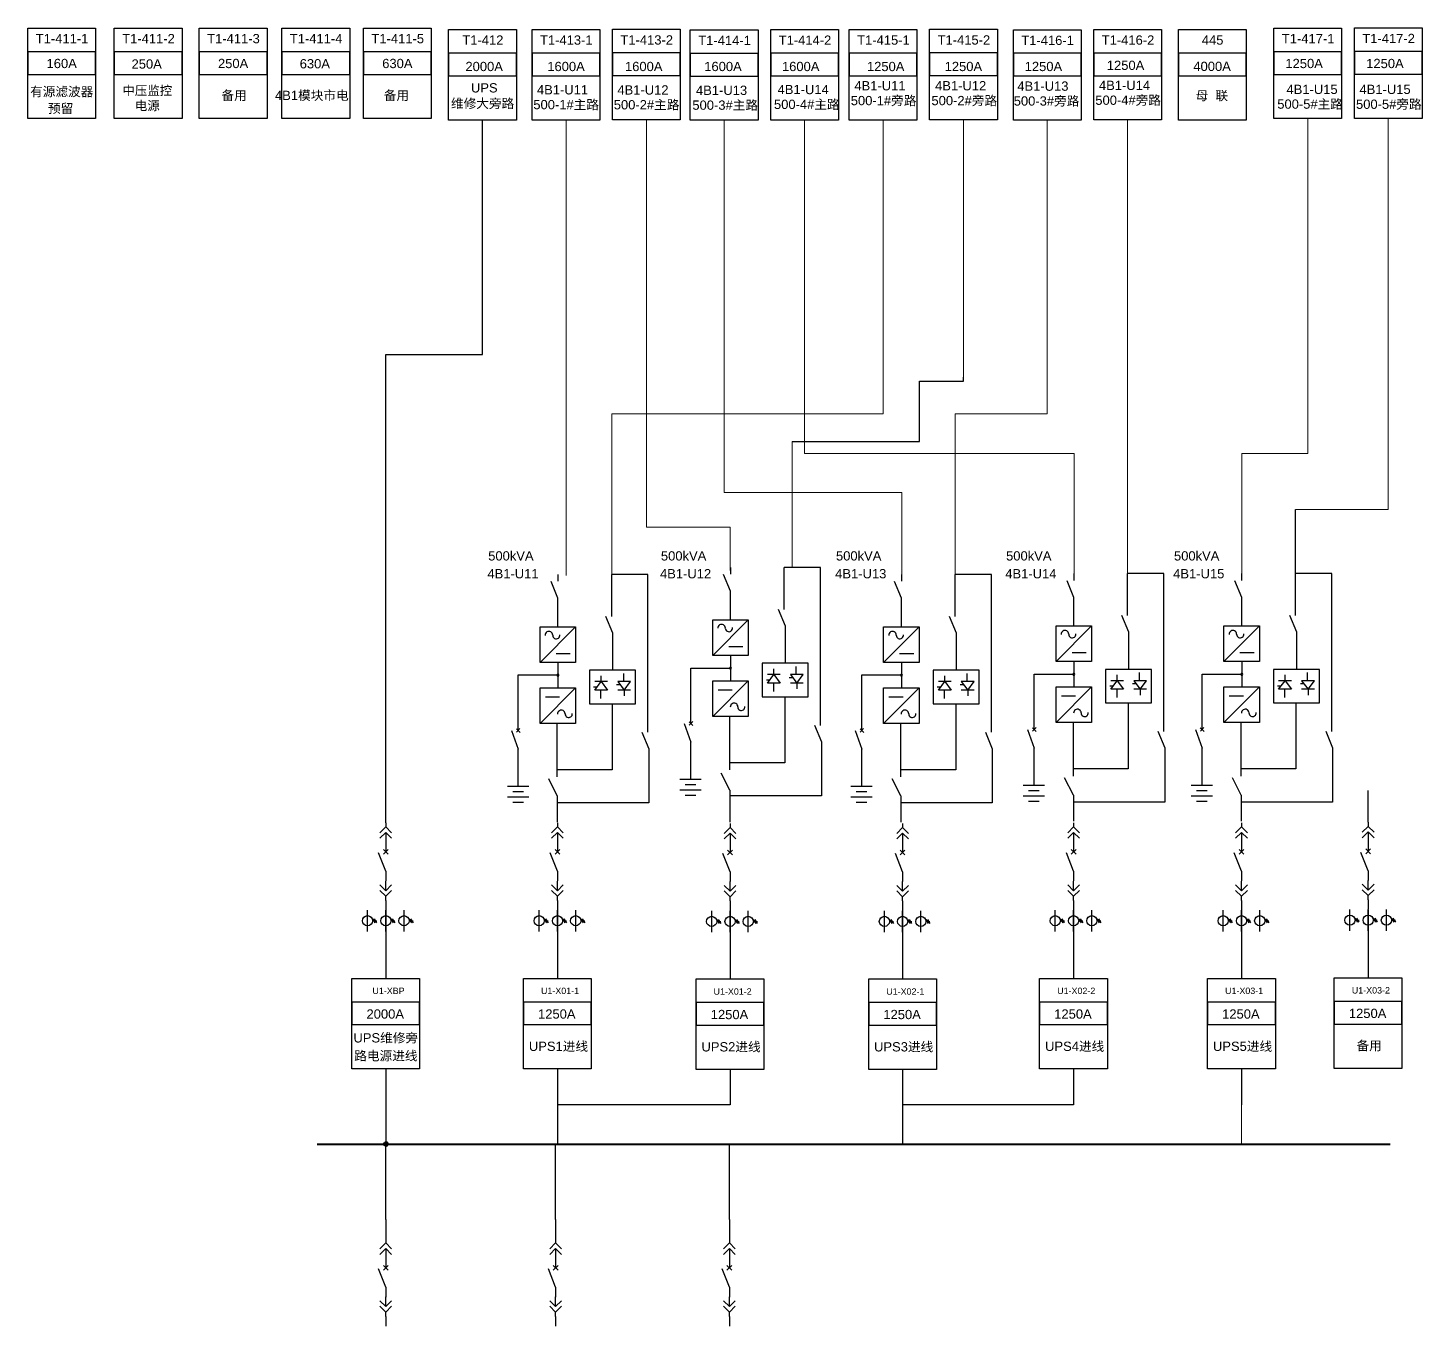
# Model space of a CAD drawing. Header units: millimetres. Extents: x -3460 to -460, y 6070 to 9130.
# Drawn here: x -1786.2 to -1679.1, y 6648.8 to 6748.6 of the extents above; entities that cross this region are included whole.
import ezdxf
from ezdxf.enums import TextEntityAlignment as Align

# ---------------------------------------------------------------- set-up
doc = ezdxf.new("R2010")
doc.units = ezdxf.units.MM
doc.header["$LTSCALE"] = 1000
doc.header["$MEASUREMENT"] = 0
doc.styles.get("Standard").update_dxf_attribs({"font": 'arial.ttf'})

# ---------------------------------------------------------------- blocks, each defined once
blk = doc.blocks.new('DYDQAA03')
at = {"color": 0}
for points in [[(0, 0), (0, -1.5)], [(-2.12, -3.62), (0, -1.5)], [(-2.12, -5.62), (0, -3.5)], [(2.12, -3.62), (0, -1.5)], [(2.12, -5.62), (0, -3.5)], [(0, -3.5), (0, -7)]]:
    blk.add_lwpolyline(points, dxfattribs=at)
blk = doc.blocks.new('DYDQAA09')
at = {"color": 0}
blk.add_lwpolyline([(0, 0), (0, -3.5)], dxfattribs=at)
blk.add_lwpolyline([(0, 0), (0, -3.5)], dxfattribs=at)
blk.add_lwpolyline([(0, 0), (0, -3.5)], dxfattribs=at)
blk.add_lwpolyline([(0, 0), (0, -3.5)], dxfattribs=at)
blk.add_lwpolyline([(0, 0), (0, -3.5)], dxfattribs=at)
blk.add_lwpolyline([(0, 0), (0, -3.5)], dxfattribs=at)
blk.add_lwpolyline([(0, 0), (0, -3.5)], dxfattribs=at)
blk.add_lwpolyline([(0, 0), (0, -3.5)], dxfattribs=at)
blk.add_lwpolyline([(0, 0), (0, -3.5)], dxfattribs=at)
blk = doc.blocks.new('DYDQ0201')
at = {"color": 0}
for points in [[(0.86, -0.86), (-0.86, 0.86)], [(-0.86, -0.86), (0.86, 0.86)], [(0, -7), (-2.61, -0.37)]]:
    blk.add_lwpolyline(points, dxfattribs=at)
blk = doc.blocks.new('DYDQAA04')
at = {"color": 0}
for points in [[(0, -3.5), (0, 0)], [(-2.12, -1.38), (0, -3.5)], [(-2.12, -3.38), (0, -5.5)], [(2.12, -1.38), (0, -3.5)], [(2.12, -3.38), (0, -5.5)], [(0, -7), (0, -5.5)]]:
    blk.add_lwpolyline(points, dxfattribs=at)
blk = doc.blocks.new('A$C03DD39B5')
for p, q in [((417, 475), (283, 392)), ((350, 333), (350, 467)), ((417, 422), (283, 339))]:
    blk.add_line(p, q)
blk.add_lwpolyline([(700, 167), (0, 167)])
blk.add_circle((350, 167), 167)
blk = doc.blocks.new('DYDQAA05')
at = {"color": 0}
blk.add_lwpolyline([(0, 0), (0, -7)], dxfattribs=at)

msp = doc.modelspace()

# ---------------------------------------------------------------- linework, layer by layer
at = {"color": 5, "lineweight": 30}
for p, q in [((-1751.25, 6723.47, -27087.1), (-1751.25, 6741.49, -25451.28)), ((-1758.69, 6687.51, -27087.1), (-1758.69, 6723.47, -27087.1)), ((-1758.69, 6723.47, -27087.1), (-1751.25, 6723.47, -27087.1))]:
    msp.add_line(p, q, dxfattribs=at)
at = {"color": 6, "lineweight": 20}
for p, q in [((-1744.84, 6741.49, -26142.91), (-1744.84, 6706.51, -26142.91)), ((-1738.66, 6741.51, -25451.28), (-1738.66, 6710.22, -25451.28)), ((-1732.69, 6741.47, -25451.28), (-1732.69, 6712.88, -25451.28)), ((-1726.51, 6741.48, -24759.64), (-1726.51, 6715.88, -24759.64)), ((-1687.85, 6741.6, -44804.51), (-1687.85, 6715.88, -44804.51)), ((-1726.51, 6715.88, -50210.91), (-1705.81, 6715.88, -50210.91)), ((-1705.81, 6715.88, -50210.91), (-1705.81, 6706.65, -25451.28)), ((-1687.85, 6715.88, -70255.79), (-1692.91, 6715.88, -70255.79)), ((-1692.91, 6715.88, -70255.79), (-1692.91, 6706.65, -25451.28)), ((-1732.69, 6712.88, -50902.55), (-1719.05, 6712.88, -50902.55)), ((-1719.05, 6712.88, -50902.55), (-1719.05, 6706.58, -25451.28)), ((-1738.66, 6710.22, -50902.55), (-1732.22, 6710.22, -25451.28)), ((-1732.22, 6710.22, -25451.28), (-1732.22, 6706.88, -25451.28))]:
    msp.add_line(p, q, dxfattribs=at)
at = {"color": 4, "lineweight": 20}
for p, q in [((-1720.48, 6718.92), (-1720.48, 6741.49, -24756.91)), ((-1714.3, 6721.74), (-1714.3, 6741.51, -24065.27)), ((-1707.87, 6718.92), (-1707.87, 6741.48, -26142.91)), ((-1701.69, 6741.5, -25451.28), (-1701.69, 6718.92, -25451.28)), ((-1681.67, 6741.62, -44112.87), (-1681.67, 6711.57, -44112.87)), ((-1741.32, 6707.9, -25451.28), (-1741.32, 6718.92, -25451.28)), ((-1741.32, 6718.92, -25451.28), (-1720.48, 6718.92, -25451.28)), ((-1714.93, 6706.58, -25451.28), (-1714.93, 6718.92, -25451.28)), ((-1714.93, 6718.92, -25451.28), (-1707.87, 6718.92, -25451.28)), ((-1701.69, 6706.65, -25451.28), (-1701.69, 6718.92, -25451.28)), ((-1727.46, 6707.12), (-1727.46, 6716.79)), ((-1681.67, 6711.57, -69564.15), (-1688.79, 6711.57, -69564.15)), ((-1741.32, 6707.9, -25451.28), (-1741.32, 6706.45, -25451.28))]:
    msp.add_line(p, q, dxfattribs=at)
at = {"color": 4}
for p, q in [((-1717.68, 6716.79), (-1717.68, 6721.44)), ((-1717.68, 6721.44), (-1714.3, 6721.44)), ((-1727.46, 6716.79), (-1717.68, 6716.79)), ((-1688.79, 6706.65, -25451.28), (-1688.79, 6711.57, -69564.15))]:
    msp.add_line(p, q, dxfattribs=at)
at = {"color": 6}
msp.add_line((-1714.3, 6721.44), (-1714.3, 6721.74), dxfattribs=at)
at = {"color": 3, "lineweight": -2}
for p, q in [((-1732.19, 6706.6, -25451.28), (-1732.19, 6707.12, -25451.28)), ((-1725.28, 6707.12, -25451.28), (-1728.07, 6707.12, -25451.28)), ((-1728.07, 6703.9, -25451.28), (-1728.07, 6707.12, -25451.28)), ((-1725.28, 6707.12, -25451.28), (-1728.07, 6707.12, -25451.28)), ((-1746.02, 6706.06, -25451.28), (-1745.49, 6704.78, -25451.28)), ((-1745.45, 6706.06, -25451.28), (-1745.45, 6706.58, -25451.28)), ((-1738.55, 6706.58, -25451.28), (-1741.33, 6706.58, -25451.28)), ((-1741.33, 6703.36, -25451.28), (-1741.33, 6706.58, -25451.28)), ((-1738.55, 6706.58, -25451.28), (-1741.33, 6706.58, -25451.28)), ((-1732.76, 6706.6, -25451.28), (-1732.22, 6705.32, -25451.28)), ((-1719.62, 6706.06, -25451.28), (-1719.09, 6704.78, -25451.28)), ((-1719.05, 6706.06, -25451.28), (-1719.05, 6706.58, -25451.28)), ((-1712.15, 6706.58, -25451.28), (-1714.93, 6706.58, -25451.28)), ((-1714.93, 6703.36, -25451.28), (-1714.93, 6706.58, -25451.28)), ((-1712.15, 6706.58, -25451.28), (-1714.93, 6706.58, -25451.28)), ((-1706.37, 6706.13, -25451.28), (-1705.84, 6704.85, -25451.28)), ((-1705.81, 6706.13, -25451.28), (-1705.81, 6706.65, -25451.28)), ((-1698.9, 6706.65, -25451.28), (-1701.69, 6706.65, -25451.28)), ((-1701.69, 6703.43, -25451.28), (-1701.69, 6706.65, -25451.28)), ((-1698.9, 6706.65, -25451.28), (-1701.69, 6706.65, -25451.28)), ((-1693.48, 6706.13, -25451.28), (-1692.94, 6704.85, -25451.28)), ((-1692.91, 6706.13, -25451.28), (-1692.91, 6706.65, -25451.28)), ((-1686, 6706.65, -25451.28), (-1688.79, 6706.65, -25451.28)), ((-1688.79, 6703.43, -25451.28), (-1688.79, 6706.65, -25451.28)), ((-1686, 6706.65, -25451.28), (-1688.79, 6706.65, -25451.28)), ((-1732.22, 6705.32, -25451.28), (-1732.22, 6703.14, -25451.28)), ((-1745.49, 6704.78, -25451.28), (-1745.49, 6702.6, -25451.28)), ((-1728.54, 6703.92, -25451.28), (-1728, 6702.64, -25451.28)), ((-1719.09, 6704.78, -25451.28), (-1719.09, 6702.6, -25451.28)), ((-1705.84, 6704.85, -25451.28), (-1705.84, 6702.67, -25451.28)), ((-1692.94, 6704.85, -25451.28), (-1692.94, 6702.67, -25451.28)), ((-1741.8, 6703.38, -25451.28), (-1741.27, 6702.1, -25451.28)), ((-1730.84, 6703.1, -25451.28), (-1733.57, 6700.36, -25451.28)), ((-1733.57, 6703.1, -25451.28), (-1730.84, 6703.1, -25451.28)), ((-1733.57, 6700.36, -25451.28), (-1733.57, 6703.1, -25451.28)), ((-1730.84, 6703.1, -25451.28), (-1730.84, 6700.36, -25451.28)), ((-1715.4, 6703.38, -25451.28), (-1714.87, 6702.1, -25451.28)), ((-1702.16, 6703.45, -25451.28), (-1701.62, 6702.17, -25451.28)), ((-1689.26, 6703.45, -25451.28), (-1688.72, 6702.17, -25451.28)), ((-1744.1, 6702.56, -25451.28), (-1746.84, 6699.83, -25451.28)), ((-1746.84, 6702.56, -25451.28), (-1744.1, 6702.56, -25451.28)), ((-1746.84, 6699.83, -25451.28), (-1746.84, 6702.56, -25451.28)), ((-1744.1, 6702.56, -25451.28), (-1744.1, 6699.83, -25451.28)), ((-1741.27, 6702.1, -25451.28), (-1741.27, 6699.22, -25451.28)), ((-1728, 6702.64, -25451.28), (-1728, 6699.76, -25451.28)), ((-1717.7, 6702.56, -25451.28), (-1720.44, 6699.83, -25451.28)), ((-1720.44, 6702.56, -25451.28), (-1717.7, 6702.56, -25451.28)), ((-1720.44, 6699.83, -25451.28), (-1720.44, 6702.56, -25451.28)), ((-1717.7, 6702.56, -25451.28), (-1717.7, 6699.83, -25451.28)), ((-1714.87, 6702.1, -25451.28), (-1714.87, 6699.22, -25451.28)), ((-1704.46, 6702.63, -25451.28), (-1707.19, 6699.89, -25451.28)), ((-1707.19, 6702.63, -25451.28), (-1704.46, 6702.63, -25451.28)), ((-1707.19, 6699.89, -25451.28), (-1707.19, 6702.63, -25451.28)), ((-1704.46, 6702.63, -25451.28), (-1704.46, 6699.89, -25451.28)), ((-1701.62, 6702.17, -25451.28), (-1701.62, 6699.29, -25451.28)), ((-1691.56, 6702.63, -25451.28), (-1694.29, 6699.89, -25451.28)), ((-1694.29, 6702.63, -25451.28), (-1691.56, 6702.63, -25451.28)), ((-1694.29, 6699.89, -25451.28), (-1694.29, 6702.63, -25451.28)), ((-1691.56, 6702.63, -25451.28), (-1691.56, 6699.89, -25451.28)), ((-1688.72, 6702.17, -25451.28), (-1688.72, 6699.29, -25451.28)), ((-1732.34, 6701.05, -25451.28), (-1731.25, 6701.05, -25451.28)), ((-1744.1, 6699.83, -25451.28), (-1746.84, 6699.83, -25451.28)), ((-1745.61, 6700.51, -25451.28), (-1744.51, 6700.51, -25451.28)), ((-1745.46, 6699.84, -25451.28), (-1745.46, 6697.92, -25451.28)), ((-1730.84, 6700.36, -25451.28), (-1733.57, 6700.36, -25451.28)), ((-1732.2, 6700.38, -25451.28), (-1732.2, 6698.45, -25451.28)), ((-1728, 6699.76, -25451.28), (-1729.77, 6699.76, -25451.28)), ((-1729.77, 6699.76, -25451.28), (-1729.77, 6697.19, -25451.28)), ((-1726.24, 6699.76, -25451.28), (-1728, 6699.76, -25451.28)), ((-1726.24, 6697.19, -25451.28), (-1726.24, 6699.76, -25451.28)), ((-1717.7, 6699.83, -25451.28), (-1720.44, 6699.83, -25451.28)), ((-1719.21, 6700.51, -25451.28), (-1718.11, 6700.51, -25451.28)), ((-1719.06, 6699.84, -25451.28), (-1719.06, 6697.92, -25451.28)), ((-1704.46, 6699.89, -25451.28), (-1707.19, 6699.89, -25451.28)), ((-1705.96, 6700.58, -25451.28), (-1704.87, 6700.58, -25451.28)), ((-1705.82, 6699.91, -25451.28), (-1705.82, 6697.98, -25451.28)), ((-1691.56, 6699.89, -25451.28), (-1694.29, 6699.89, -25451.28)), ((-1693.06, 6700.58, -25451.28), (-1691.97, 6700.58, -25451.28)), ((-1692.92, 6699.91, -25451.28), (-1692.92, 6697.98, -25451.28)), ((-1748.52, 6698.86, -25451.28), (-1745.46, 6698.86, -25451.28)), ((-1748.52, 6696.06, -25451.28), (-1748.52, 6698.86, -25451.28)), ((-1748.52, 6696.06, -25451.28), (-1748.52, 6698.83, -25451.28)), ((-1741.27, 6699.22, -25451.28), (-1743.03, 6699.22, -25451.28)), ((-1743.03, 6699.22, -25451.28), (-1743.03, 6696.65, -25451.28)), ((-1742.14, 6698.35, -25451.28), (-1742.14, 6698.79, -25451.28)), ((-1739.5, 6699.22, -25451.28), (-1741.27, 6699.22, -25451.28)), ((-1740.41, 6698.36, -25451.28), (-1740.41, 6698.98, -25451.28)), ((-1739.5, 6696.65, -25451.28), (-1739.5, 6699.22, -25451.28)), ((-1735.26, 6699.39, -25451.28), (-1732.2, 6699.39, -25451.28)), ((-1735.26, 6696.6, -25451.28), (-1735.26, 6699.39, -25451.28)), ((-1735.26, 6696.6, -25451.28), (-1735.26, 6699.36, -25451.28)), ((-1729.19, 6698.47, -25451.28), (-1729.45, 6698.47, -25451.28)), ((-1728.38, 6698.89, -25451.28), (-1729.37, 6698.89, -25451.28)), ((-1729.37, 6698.23, -25451.28), (-1728.88, 6698.89, -25451.28)), ((-1728.88, 6698.89, -25451.28), (-1728.88, 6699.33, -25451.28)), ((-1728.88, 6698.89, -25451.28), (-1728.38, 6698.23, -25451.28)), ((-1727.43, 6698.64, -25451.28), (-1727.69, 6698.64, -25451.28)), ((-1726.62, 6698.89, -25451.28), (-1727.6, 6698.89, -25451.28)), ((-1727.6, 6698.89, -25451.28), (-1727.11, 6698.23, -25451.28)), ((-1727.15, 6698.9, -25451.28), (-1727.15, 6699.52, -25451.28)), ((-1727.11, 6698.23, -25451.28), (-1726.62, 6698.89, -25451.28)), ((-1722.12, 6698.86, -25451.28), (-1719.06, 6698.86, -25451.28)), ((-1722.12, 6696.06, -25451.28), (-1722.12, 6698.86, -25451.28)), ((-1722.12, 6696.06, -25451.28), (-1722.12, 6698.83, -25451.28)), ((-1714.87, 6699.22, -25451.28), (-1716.64, 6699.22, -25451.28)), ((-1716.64, 6699.22, -25451.28), (-1716.64, 6696.65, -25451.28)), ((-1715.74, 6698.35, -25451.28), (-1715.74, 6698.79, -25451.28)), ((-1713.1, 6699.22, -25451.28), (-1714.87, 6699.22, -25451.28)), ((-1714.01, 6698.36, -25451.28), (-1714.01, 6698.98, -25451.28)), ((-1713.1, 6696.65, -25451.28), (-1713.1, 6699.22, -25451.28)), ((-1708.87, 6698.92, -25451.28), (-1705.82, 6698.92, -25451.28)), ((-1708.87, 6696.13, -25451.28), (-1708.87, 6698.92, -25451.28)), ((-1708.87, 6696.13, -25451.28), (-1708.87, 6698.9, -25451.28)), ((-1701.62, 6699.29, -25451.28), (-1703.39, 6699.29, -25451.28)), ((-1703.39, 6699.29, -25451.28), (-1703.39, 6696.72, -25451.28)), ((-1702.49, 6698.42, -25451.28), (-1702.49, 6698.86, -25451.28)), ((-1699.86, 6699.29, -25451.28), (-1701.62, 6699.29, -25451.28)), ((-1700.77, 6698.43, -25451.28), (-1700.77, 6699.05, -25451.28)), ((-1699.86, 6696.72, -25451.28), (-1699.86, 6699.29, -25451.28)), ((-1695.97, 6698.92, -25451.28), (-1692.92, 6698.92, -25451.28)), ((-1695.97, 6696.13, -25451.28), (-1695.97, 6698.92, -25451.28)), ((-1695.97, 6696.13, -25451.28), (-1695.97, 6698.9, -25451.28)), ((-1688.72, 6699.29, -25451.28), (-1690.49, 6699.29, -25451.28)), ((-1690.49, 6699.29, -25451.28), (-1690.49, 6696.72, -25451.28)), ((-1689.59, 6698.42, -25451.28), (-1689.59, 6698.86, -25451.28)), ((-1686.96, 6699.29, -25451.28), (-1688.72, 6699.29, -25451.28)), ((-1687.87, 6698.43, -25451.28), (-1687.87, 6699.05, -25451.28)), ((-1686.96, 6696.72, -25451.28), (-1686.96, 6699.29, -25451.28)), ((-1746.84, 6697.88, -25451.28), (-1744.1, 6697.88, -25451.28)), ((-1744.1, 6697.88, -25451.28), (-1746.84, 6695.14, -25451.28)), ((-1746.84, 6695.14, -25451.28), (-1746.84, 6697.88, -25451.28)), ((-1744.1, 6697.88, -25451.28), (-1744.1, 6695.14, -25451.28)), ((-1742.46, 6697.93, -25451.28), (-1742.72, 6697.93, -25451.28)), ((-1741.65, 6698.35, -25451.28), (-1742.63, 6698.35, -25451.28)), ((-1742.63, 6697.69, -25451.28), (-1742.14, 6698.35, -25451.28)), ((-1741.65, 6697.69, -25451.28), (-1742.63, 6697.69, -25451.28)), ((-1742.18, 6697.68, -25451.28), (-1742.18, 6697.06, -25451.28)), ((-1742.14, 6698.35, -25451.28), (-1741.65, 6697.69, -25451.28)), ((-1740.69, 6698.11, -25451.28), (-1740.95, 6698.11, -25451.28)), ((-1739.88, 6698.35, -25451.28), (-1740.86, 6698.35, -25451.28)), ((-1740.86, 6698.35, -25451.28), (-1740.37, 6697.69, -25451.28)), ((-1739.88, 6697.69, -25451.28), (-1740.86, 6697.69, -25451.28)), ((-1740.37, 6697.69, -25451.28), (-1739.88, 6698.35, -25451.28)), ((-1740.37, 6697.69, -25451.28), (-1740.37, 6697.25, -25451.28)), ((-1733.57, 6698.42, -25451.28), (-1730.84, 6698.42, -25451.28)), ((-1730.84, 6698.42, -25451.28), (-1733.57, 6695.68, -25451.28)), ((-1733.57, 6695.68, -25451.28), (-1733.57, 6698.42, -25451.28)), ((-1733.16, 6697.73, -25451.28), (-1732.07, 6697.73, -25451.28)), ((-1730.84, 6698.42, -25451.28), (-1730.84, 6695.68, -25451.28)), ((-1728.38, 6698.23, -25451.28), (-1729.37, 6698.23, -25451.28)), ((-1728.91, 6698.21, -25451.28), (-1728.91, 6697.6, -25451.28)), ((-1726.62, 6698.23, -25451.28), (-1727.6, 6698.23, -25451.28)), ((-1727.11, 6698.23, -25451.28), (-1727.11, 6697.79, -25451.28)), ((-1720.44, 6697.88, -25451.28), (-1717.7, 6697.88, -25451.28)), ((-1717.7, 6697.88, -25451.28), (-1720.44, 6695.14, -25451.28)), ((-1720.44, 6695.14, -25451.28), (-1720.44, 6697.88, -25451.28)), ((-1717.7, 6697.88, -25451.28), (-1717.7, 6695.14, -25451.28)), ((-1716.06, 6697.93, -25451.28), (-1716.32, 6697.93, -25451.28)), ((-1715.25, 6698.35, -25451.28), (-1716.23, 6698.35, -25451.28)), ((-1716.23, 6697.69, -25451.28), (-1715.74, 6698.35, -25451.28)), ((-1715.25, 6697.69, -25451.28), (-1716.23, 6697.69, -25451.28)), ((-1715.78, 6697.68, -25451.28), (-1715.78, 6697.06, -25451.28)), ((-1715.74, 6698.35, -25451.28), (-1715.25, 6697.69, -25451.28)), ((-1714.29, 6698.11, -25451.28), (-1714.55, 6698.11, -25451.28)), ((-1713.48, 6698.35, -25451.28), (-1714.47, 6698.35, -25451.28)), ((-1714.47, 6698.35, -25451.28), (-1713.97, 6697.69, -25451.28)), ((-1713.48, 6697.69, -25451.28), (-1714.47, 6697.69, -25451.28)), ((-1713.97, 6697.69, -25451.28), (-1713.48, 6698.35, -25451.28)), ((-1713.97, 6697.69, -25451.28), (-1713.97, 6697.25, -25451.28)), ((-1707.19, 6697.95, -25451.28), (-1704.46, 6697.95, -25451.28)), ((-1704.46, 6697.95, -25451.28), (-1707.19, 6695.21, -25451.28)), ((-1707.19, 6695.21, -25451.28), (-1707.19, 6697.95, -25451.28)), ((-1704.46, 6697.95, -25451.28), (-1704.46, 6695.21, -25451.28)), ((-1702.81, 6698, -25451.28), (-1703.07, 6698, -25451.28)), ((-1702, 6698.42, -25451.28), (-1702.99, 6698.42, -25451.28)), ((-1702.99, 6697.76, -25451.28), (-1702.49, 6698.42, -25451.28)), ((-1702, 6697.76, -25451.28), (-1702.99, 6697.76, -25451.28)), ((-1702.53, 6697.74, -25451.28), (-1702.53, 6697.13, -25451.28)), ((-1702.49, 6698.42, -25451.28), (-1702, 6697.76, -25451.28)), ((-1701.05, 6698.17, -25451.28), (-1701.31, 6698.17, -25451.28)), ((-1700.24, 6698.42, -25451.28), (-1701.22, 6698.42, -25451.28)), ((-1701.22, 6698.42, -25451.28), (-1700.73, 6697.76, -25451.28)), ((-1700.24, 6697.76, -25451.28), (-1701.22, 6697.76, -25451.28)), ((-1700.73, 6697.76, -25451.28), (-1700.24, 6698.42, -25451.28)), ((-1700.73, 6697.76, -25451.28), (-1700.73, 6697.32, -25451.28)), ((-1694.29, 6697.95, -25451.28), (-1691.56, 6697.95, -25451.28)), ((-1691.56, 6697.95, -25451.28), (-1694.29, 6695.21, -25451.28)), ((-1694.29, 6695.21, -25451.28), (-1694.29, 6697.95, -25451.28)), ((-1691.56, 6697.95, -25451.28), (-1691.56, 6695.21, -25451.28)), ((-1689.91, 6698, -25451.28), (-1690.17, 6698, -25451.28)), ((-1689.1, 6698.42, -25451.28), (-1690.09, 6698.42, -25451.28)), ((-1690.09, 6697.76, -25451.28), (-1689.59, 6698.42, -25451.28)), ((-1689.1, 6697.76, -25451.28), (-1690.09, 6697.76, -25451.28)), ((-1689.63, 6697.74, -25451.28), (-1689.63, 6697.13, -25451.28)), ((-1689.59, 6698.42, -25451.28), (-1689.1, 6697.76, -25451.28)), ((-1688.15, 6698.17, -25451.28), (-1688.41, 6698.17, -25451.28)), ((-1687.34, 6698.42, -25451.28), (-1688.32, 6698.42, -25451.28)), ((-1688.32, 6698.42, -25451.28), (-1687.83, 6697.76, -25451.28)), ((-1687.34, 6697.76, -25451.28), (-1688.32, 6697.76, -25451.28)), ((-1687.83, 6697.76, -25451.28), (-1687.34, 6698.42, -25451.28)), ((-1687.83, 6697.76, -25451.28), (-1687.83, 6697.32, -25451.28)), ((-1746.43, 6697.19, -25451.28), (-1745.33, 6697.19, -25451.28)), ((-1743.03, 6696.65, -25451.28), (-1741.27, 6696.65, -25451.28)), ((-1741.27, 6696.65, -25451.28), (-1739.5, 6696.65, -25451.28)), ((-1729.77, 6697.19, -25451.28), (-1728, 6697.19, -25451.28)), ((-1728, 6697.19, -25451.28), (-1726.24, 6697.19, -25451.28)), ((-1720.03, 6697.19, -25451.28), (-1718.93, 6697.19, -25451.28)), ((-1716.64, 6696.65, -25451.28), (-1714.87, 6696.65, -25451.28)), ((-1714.87, 6696.65, -25451.28), (-1713.1, 6696.65, -25451.28)), ((-1706.78, 6697.26, -25451.28), (-1705.69, 6697.26, -25451.28)), ((-1703.39, 6696.72, -25451.28), (-1701.62, 6696.72, -25451.28)), ((-1701.62, 6696.72, -25451.28), (-1699.86, 6696.72, -25451.28)), ((-1693.88, 6697.26, -25451.28), (-1692.79, 6697.26, -25451.28)), ((-1690.49, 6696.72, -25451.28), (-1688.72, 6696.72, -25451.28)), ((-1688.72, 6696.72, -25451.28), (-1686.96, 6696.72, -25451.28)), ((-1730.84, 6695.68, -25451.28), (-1733.57, 6695.68, -25451.28)), ((-1744.1, 6695.14, -25451.28), (-1746.84, 6695.14, -25451.28)), ((-1717.7, 6695.14, -25451.28), (-1720.44, 6695.14, -25451.28)), ((-1704.46, 6695.21, -25451.28), (-1707.19, 6695.21, -25451.28)), ((-1691.56, 6695.21, -25451.28), (-1694.29, 6695.21, -25451.28))]:
    msp.add_line(p, q, dxfattribs=at)
at = {"color": 3}
for p, q in [((-1725.28, 6694.99, -25451.28), (-1725.28, 6707.12, -25451.28)), ((-1738.55, 6694.46, -25451.28), (-1738.55, 6706.58, -25451.28)), ((-1712.15, 6694.46, -25451.28), (-1712.15, 6706.58, -25451.28)), ((-1698.9, 6694.52, -25451.28), (-1698.9, 6706.65, -25451.28)), ((-1686, 6694.52, -25451.28), (-1686, 6706.65, -25451.28)), ((-1741.3, 6696.65, -25451.28), (-1741.3, 6693.19, -25451.28)), ((-1735.26, 6695.14, -25451.28), (-1735.26, 6696.6, -25451.28)), ((-1728.04, 6697.19, -25451.28), (-1728.04, 6693.73, -25451.28)), ((-1714.9, 6696.65, -25451.28), (-1714.9, 6693.19, -25451.28)), ((-1701.66, 6696.72, -25451.28), (-1701.66, 6693.26, -25451.28)), ((-1688.76, 6696.72, -25451.28), (-1688.76, 6693.26, -25451.28)), ((-1748.52, 6694.6, -25451.28), (-1748.52, 6696.06, -25451.28)), ((-1735.1, 6694.99, -25451.28), (-1735.39, 6695.27, -25451.28)), ((-1735.11, 6695.29, -25451.28), (-1735.38, 6695.01, -25451.28)), ((-1732.25, 6691.57, -25451.28), (-1732.25, 6695.68, -25451.28)), ((-1722.12, 6694.6, -25451.28), (-1722.12, 6696.06, -25451.28)), ((-1708.87, 6694.67, -25451.28), (-1708.87, 6696.13, -25451.28)), ((-1695.97, 6694.67, -25451.28), (-1695.97, 6696.13, -25451.28)), ((-1749.02, 6694.6, -25451.28), (-1748.52, 6693.17, -25451.28)), ((-1748.38, 6694.75, -25451.28), (-1748.65, 6694.47, -25451.28)), ((-1748.36, 6694.45, -25451.28), (-1748.65, 6694.73, -25451.28)), ((-1745.51, 6691.03, -25451.28), (-1745.51, 6695.14, -25451.28)), ((-1739.02, 6694.47, -25451.28), (-1738.48, 6693.19, -25451.28)), ((-1735.76, 6695.14, -25451.28), (-1735.26, 6693.7, -25451.28)), ((-1725.75, 6695.01, -25451.28), (-1725.22, 6693.73, -25451.28)), ((-1722.62, 6694.6, -25451.28), (-1722.12, 6693.17, -25451.28)), ((-1721.98, 6694.75, -25451.28), (-1722.25, 6694.47, -25451.28)), ((-1721.96, 6694.45, -25451.28), (-1722.25, 6694.73, -25451.28)), ((-1719.11, 6691.03, -25451.28), (-1719.11, 6695.14, -25451.28)), ((-1712.62, 6694.47, -25451.28), (-1712.09, 6693.19, -25451.28)), ((-1709.38, 6694.67, -25451.28), (-1708.87, 6693.24, -25451.28)), ((-1708.71, 6694.52, -25451.28), (-1709.01, 6694.8, -25451.28)), ((-1708.73, 6694.82, -25451.28), (-1709, 6694.54, -25451.28)), ((-1705.86, 6691.1, -25451.28), (-1705.86, 6695.21, -25451.28)), ((-1699.37, 6694.54, -25451.28), (-1698.84, 6693.26, -25451.28)), ((-1696.48, 6694.67, -25451.28), (-1695.97, 6693.24, -25451.28)), ((-1695.82, 6694.52, -25451.28), (-1696.11, 6694.8, -25451.28)), ((-1695.83, 6694.82, -25451.28), (-1696.1, 6694.54, -25451.28)), ((-1692.96, 6691.1, -25451.28), (-1692.96, 6695.21, -25451.28)), ((-1686.47, 6694.54, -25451.28), (-1685.94, 6693.26, -25451.28)), ((-1748.52, 6690.3, -25451.28), (-1748.52, 6693.17, -25451.28)), ((-1738.48, 6693.19, -25451.28), (-1738.48, 6689.04, -25451.28)), ((-1735.26, 6690.84, -25451.28), (-1735.26, 6693.7, -25451.28)), ((-1725.22, 6693.73, -25451.28), (-1725.22, 6689.57, -25451.28)), ((-1722.12, 6690.3, -25451.28), (-1722.12, 6693.17, -25451.28)), ((-1712.09, 6693.19, -25451.28), (-1712.09, 6689.04, -25451.28)), ((-1708.87, 6690.37, -25451.28), (-1708.87, 6693.24, -25451.28)), ((-1698.84, 6693.26, -25451.28), (-1698.84, 6689.1, -25451.28)), ((-1695.97, 6690.37, -25451.28), (-1695.97, 6693.24, -25451.28)), ((-1685.94, 6693.26, -25451.28), (-1685.94, 6689.1, -25451.28)), ((-1732.25, 6690, -25451.28), (-1732.91, 6691.31, -25451.28)), ((-1745.51, 6689.57, -25451.28), (-1746.17, 6690.88, -25451.28)), ((-1732.25, 6690, -25451.28), (-1732.25, 6687.56, -25451.28)), ((-1719.11, 6689.57, -25451.28), (-1719.77, 6690.88, -25451.28)), ((-1705.86, 6689.64, -25451.28), (-1706.53, 6690.95, -25451.28)), ((-1692.96, 6689.64, -25451.28), (-1693.63, 6690.95, -25451.28)), ((-1683.24, 6689.99, 3965.94), (-1683.24, 6687.55, 3965.94)), ((-1745.51, 6689.57, -25451.28), (-1745.51, 6687.56, -25451.28)), ((-1738.48, 6689.04, -25451.28), (-1745.51, 6689.04, -25451.28)), ((-1725.22, 6689.57, -25451.28), (-1732.25, 6689.57, -25451.28)), ((-1719.11, 6689.57, -25451.28), (-1719.11, 6687.56, -25451.28)), ((-1712.09, 6689.04, -25451.28), (-1719.11, 6689.04, -25451.28)), ((-1705.86, 6689.64, -25451.28), (-1705.86, 6687.63, -25451.28)), ((-1698.84, 6689.1, -25451.28), (-1705.86, 6689.1, -25451.28)), ((-1692.96, 6689.64, -25451.28), (-1692.96, 6687.63, -25451.28)), ((-1685.94, 6689.1, -25451.28), (-1692.96, 6689.1, -25451.28))]:
    msp.add_line(p, q, dxfattribs=at)
for p, q in [((-1758.69, 6680.76, -24885.89), (-1758.69, 6679.12, -24885.89)), ((-1745.5, 6680.76, -26738.16), (-1745.5, 6679.12, -26738.16)), ((-1732.24, 6680.71, -26738.16), (-1732.24, 6679.07, -26738.16)), ((-1718.98, 6680.71, -26738.16), (-1718.98, 6679.07, -26738.16)), ((-1705.84, 6680.76, -26738.16), (-1705.84, 6679.12, -26738.16)), ((-1692.94, 6680.76, -26738.16), (-1692.94, 6679.12, -26738.16)), ((-1683.21, 6680.8, 4880.27), (-1683.21, 6679.16, 4880.27)), ((-1758.69, 6679.12, -24885.89), (-1758.69, 6675.55, -24885.89)), ((-1745.5, 6679.12, -26738.16), (-1745.5, 6675.55, -26738.16)), ((-1732.24, 6679.07, -26738.16), (-1732.24, 6675.51, -26738.16)), ((-1718.98, 6679.07, -26738.16), (-1718.98, 6675.51, -26738.16)), ((-1705.84, 6679.12, -26738.16), (-1705.84, 6675.55, -26738.16)), ((-1692.94, 6679.12, -26738.16), (-1692.94, 6675.55, -26738.16)), ((-1683.21, 6679.16, 4880.27), (-1683.21, 6675.59, 4880.27)), ((-1758.69, 6668.6, -24885.89), (-1758.69, 6662.88, -24885.89)), ((-1745.5, 6668.6, -41297.56), (-1745.5, 6662.83, -41297.56)), ((-1732.24, 6668.55, -26738.16), (-1732.24, 6665.85, -26738.16)), ((-1718.98, 6668.55, -26738.16), (-1718.98, 6662.83, -26738.16)), ((-1705.84, 6668.6, -26738.16), (-1705.84, 6665.85, -26738.16)), ((-1692.94, 6668.6, -26738.16), (-1692.94, 6665.85, -26738.16)), ((-1732.24, 6665.85, -26738.16), (-1745.5, 6665.85, -26738.16)), ((-1705.84, 6665.85, -26738.16), (-1718.98, 6665.85, -26738.16)), ((-1758.69, 6657.04, -26269.16), (-1758.69, 6662.88, -24885.89)), ((-1745.64, 6657.04, -26269.16), (-1745.64, 6662.88, -24885.89)), ((-1732.29, 6657.04, -26269.16), (-1732.29, 6662.88, -24885.89))]:
    msp.add_line(p, q)
at = {"lineweight": 20}
msp.add_line((-1692.94, 6665.85, -26738.16), (-1692.94, 6662.83, -11880.15), dxfattribs=at)
at = {"color": 1, "lineweight": 40}
msp.add_line((-1763.97, 6662.83, -11880.15), (-1681.52, 6662.83, -11880.15), dxfattribs=at)
for points, elevation in [([(-1786.19, 6748.56), (-1780.98, 6748.56), (-1780.98, 6741.6), (-1786.19, 6741.6)], -44804.51), ([(-1779.55, 6748.56), (-1774.34, 6748.56), (-1774.34, 6741.6), (-1779.55, 6741.6)], -44804.51), ([(-1773.02, 6748.56), (-1767.81, 6748.56), (-1767.81, 6741.6), (-1773.02, 6741.6)], -44804.51), ([(-1766.67, 6748.56), (-1761.46, 6748.56), (-1761.46, 6741.6), (-1766.67, 6741.6)], -44804.51), ([(-1760.4, 6748.56), (-1755.19, 6748.56), (-1755.19, 6741.6), (-1760.4, 6741.6)], -44804.51), ([(-1753.86, 6748.45), (-1748.65, 6748.45), (-1748.65, 6741.49), (-1753.86, 6741.49)], -25451.28), ([(-1747.45, 6748.45), (-1742.24, 6748.45), (-1742.24, 6741.49), (-1747.45, 6741.49)], -26142.91), ([(-1741.27, 6748.46), (-1736.06, 6748.46), (-1736.06, 6741.51), (-1741.27, 6741.51)], -25451.28), ([(-1735.29, 6748.42), (-1730.08, 6748.42), (-1730.08, 6741.47), (-1735.29, 6741.47)], -25451.28), ([(-1729.11, 6748.44), (-1723.9, 6748.44), (-1723.9, 6741.48), (-1729.11, 6741.48)], -24759.64), ([(-1723.09, 6748.45), (-1717.88, 6748.45), (-1717.88, 6741.49), (-1723.09, 6741.49)], -24756.91), ([(-1716.91, 6748.46), (-1711.7, 6748.46), (-1711.7, 6741.51), (-1716.91, 6741.51)], -24065.27), ([(-1710.47, 6748.43), (-1705.26, 6748.43), (-1705.26, 6741.48), (-1710.47, 6741.48)], -26142.91), ([(-1704.29, 6748.45), (-1699.08, 6748.45), (-1699.08, 6741.5), (-1704.29, 6741.5)], -25451.28), ([(-1697.79, 6748.45), (-1692.58, 6748.45), (-1692.58, 6741.49), (-1697.79, 6741.49)], -25451.28), ([(-1690.45, 6748.56), (-1685.25, 6748.56), (-1685.25, 6741.6), (-1690.45, 6741.6)], -44804.51), ([(-1684.27, 6748.57), (-1679.06, 6748.57), (-1679.06, 6741.62), (-1684.27, 6741.62)], -44112.87), ([(-1786.19, 6745), (-1780.98, 6745), (-1780.98, 6746.74), (-1786.19, 6746.74)], -44804.51), ([(-1779.55, 6745), (-1774.34, 6745), (-1774.34, 6746.74), (-1779.55, 6746.74)], -44804.51), ([(-1773.02, 6745), (-1767.81, 6745), (-1767.81, 6746.74), (-1773.02, 6746.74)], -44804.51), ([(-1766.67, 6745), (-1761.46, 6745), (-1761.46, 6746.74), (-1766.67, 6746.74)], -44804.51), ([(-1760.4, 6745), (-1755.19, 6745), (-1755.19, 6746.74), (-1760.4, 6746.74)], -44804.51), ([(-1690.45, 6745), (-1685.25, 6745), (-1685.25, 6746.74), (-1690.45, 6746.74)], -44804.51), ([(-1684.27, 6745.02), (-1679.06, 6745.02), (-1679.06, 6746.75), (-1684.27, 6746.75)], -44112.87), ([(-1753.86, 6744.89), (-1748.65, 6744.89), (-1748.65, 6746.63), (-1753.86, 6746.63)], -25451.28), ([(-1747.45, 6744.89), (-1742.24, 6744.89), (-1742.24, 6746.63), (-1747.45, 6746.63)], -26142.91), ([(-1741.27, 6744.91), (-1736.06, 6744.91), (-1736.06, 6746.65), (-1741.27, 6746.65)], -25451.28), ([(-1735.29, 6744.87), (-1730.08, 6744.87), (-1730.08, 6746.6), (-1735.29, 6746.6)], -25451.28), ([(-1729.11, 6744.88), (-1723.9, 6744.88), (-1723.9, 6746.62), (-1729.11, 6746.62)], -24759.64), ([(-1723.09, 6744.89), (-1717.88, 6744.89), (-1717.88, 6746.63), (-1723.09, 6746.63)], -24756.91), ([(-1716.91, 6744.91), (-1711.7, 6744.91), (-1711.7, 6746.65), (-1716.91, 6746.65)], -24065.27), ([(-1710.47, 6744.88), (-1705.26, 6744.88), (-1705.26, 6746.62), (-1710.47, 6746.62)], -26142.91), ([(-1704.29, 6744.9), (-1699.08, 6744.9), (-1699.08, 6746.63), (-1704.29, 6746.63)], -25451.28), ([(-1697.79, 6744.89), (-1692.58, 6744.89), (-1692.58, 6746.63), (-1697.79, 6746.63)], -25451.28), ([(-1761.3, 6675.55), (-1756.09, 6675.55), (-1756.09, 6668.6), (-1761.3, 6668.6)], -24885.89), ([(-1748.11, 6675.55), (-1742.9, 6675.55), (-1742.9, 6668.6), (-1748.11, 6668.6)], -26738.16), ([(-1734.85, 6675.51), (-1729.64, 6675.51), (-1729.64, 6668.55), (-1734.85, 6668.55)], -26738.16), ([(-1721.58, 6675.51), (-1716.38, 6675.51), (-1716.38, 6668.55), (-1721.58, 6668.55)], -26738.16), ([(-1708.45, 6675.55), (-1703.24, 6675.55), (-1703.24, 6668.6), (-1708.45, 6668.6)], -26738.16), ([(-1695.55, 6675.55), (-1690.34, 6675.55), (-1690.34, 6668.6), (-1695.55, 6668.6)], -26738.16), ([(-1685.81, 6675.59), (-1680.61, 6675.59), (-1680.61, 6668.64), (-1685.81, 6668.64)], 5854.57), ([(-1761.3, 6672), (-1756.09, 6672), (-1756.09, 6673.73), (-1761.3, 6673.73)], -24885.89), ([(-1748.11, 6672), (-1742.9, 6672), (-1742.9, 6673.73), (-1748.11, 6673.73)], -26738.16), ([(-1734.85, 6671.95), (-1729.64, 6671.95), (-1729.64, 6673.69), (-1734.85, 6673.69)], -26738.16), ([(-1721.58, 6671.95), (-1716.38, 6671.95), (-1716.38, 6673.69), (-1721.58, 6673.69)], -26738.16), ([(-1708.45, 6672), (-1703.24, 6672), (-1703.24, 6673.73), (-1708.45, 6673.73)], -26738.16), ([(-1695.55, 6672), (-1690.34, 6672), (-1690.34, 6673.73), (-1695.55, 6673.73)], -26738.16), ([(-1685.81, 6672.04), (-1680.61, 6672.04), (-1680.61, 6673.78), (-1685.81, 6673.78)], 5854.57)]:
    msp.add_lwpolyline(points, close=True, dxfattribs=dict(elevation=elevation))
at = {"color": 3, "elevation": -25451.28}
for points in [[(-1741.3, 6693.19), (-1741.3, 6691.58), (-1745.51, 6691.58)], [(-1728.04, 6693.73), (-1728.04, 6692.11), (-1732.25, 6692.11)], [(-1714.9, 6693.19), (-1714.9, 6691.58), (-1719.11, 6691.58)], [(-1701.66, 6693.26), (-1701.66, 6691.64), (-1705.86, 6691.64)], [(-1688.76, 6693.26), (-1688.76, 6691.64), (-1692.96, 6691.64)], [(-1747.71, 6690.3), (-1749.35, 6690.3)], [(-1734.45, 6690.84), (-1736.09, 6690.84)], [(-1734.45, 6690.02), (-1736.09, 6690.02)], [(-1734.86, 6690.43), (-1735.68, 6690.43)], [(-1721.31, 6690.3), (-1722.95, 6690.3)], [(-1708.07, 6690.37), (-1709.71, 6690.37)], [(-1708.48, 6689.96), (-1709.3, 6689.96)], [(-1695.17, 6690.37), (-1696.81, 6690.37)], [(-1695.58, 6689.96), (-1696.4, 6689.96)], [(-1747.71, 6689.48), (-1749.35, 6689.48)], [(-1748.12, 6689.89), (-1748.94, 6689.89)], [(-1748.12, 6689.07), (-1748.94, 6689.07)], [(-1734.86, 6689.61), (-1735.68, 6689.61)], [(-1721.31, 6689.48), (-1722.95, 6689.48)], [(-1721.72, 6689.89), (-1722.54, 6689.89)], [(-1721.72, 6689.07), (-1722.54, 6689.07)], [(-1708.07, 6689.55), (-1709.71, 6689.55)], [(-1708.48, 6689.14), (-1709.3, 6689.14)], [(-1695.17, 6689.55), (-1696.81, 6689.55)], [(-1695.58, 6689.14), (-1696.4, 6689.14)]]:
    msp.add_lwpolyline(points, dxfattribs=at)
at = {"color": 1, "lineweight": 53}
msp.add_circle((-1758.68, 6662.83, -11880.15), 0.134, dxfattribs=at)
at = {"color": 3, "lineweight": -2}
for centre, radius, start, end in [((-1746.15, 6701.92, -25451.28), 0.29, 0, 183.1262), ((-1745.59, 6701.92, -25451.28), 0.276, 180, 7.6852), ((-1732.89, 6702.46, -25451.28), 0.29, 0, 183.1262), ((-1732.33, 6702.46, -25451.28), 0.276, 180, 7.6852), ((-1719.76, 6701.92, -25451.28), 0.29, 0, 183.1262), ((-1719.19, 6701.92, -25451.28), 0.276, 180, 7.6852), ((-1706.51, 6701.99, -25451.28), 0.29, 0, 183.1262), ((-1705.94, 6701.99, -25451.28), 0.276, 180, 7.6852), ((-1693.61, 6701.99, -25451.28), 0.29, 0, 183.1262), ((-1693.04, 6701.99, -25451.28), 0.276, 180, 7.6852), ((-1745.46, 6698.85, -25451.28), 0.0769, 0, 180), ((-1745.46, 6698.85, -25451.28), 0.0769, 180, 0), ((-1732.2, 6699.38, -25451.28), 0.0769, 0, 180), ((-1732.2, 6699.38, -25451.28), 0.0769, 180, 0), ((-1719.06, 6698.85, -25451.28), 0.0769, 0, 180), ((-1719.06, 6698.85, -25451.28), 0.0769, 180, 0), ((-1705.82, 6698.91, -25451.28), 0.0769, 0, 180), ((-1705.82, 6698.91, -25451.28), 0.0769, 180, 0), ((-1692.92, 6698.91, -25451.28), 0.0769, 0, 180), ((-1692.92, 6698.91, -25451.28), 0.0769, 180, 0), ((-1731.93, 6696.41, -25451.28), 0.29, 0, 183.1262), ((-1731.37, 6696.41, -25451.28), 0.276, 180, 7.6852), ((-1745.2, 6695.87, -25451.28), 0.29, 0, 183.1262), ((-1744.63, 6695.87, -25451.28), 0.276, 180, 7.6852), ((-1718.8, 6695.87, -25451.28), 0.29, 0, 183.1262), ((-1718.23, 6695.87, -25451.28), 0.276, 180, 7.6852), ((-1705.55, 6695.94, -25451.28), 0.29, 0, 183.1262), ((-1704.99, 6695.94, -25451.28), 0.276, 180, 7.6852), ((-1692.65, 6695.94, -25451.28), 0.29, 0, 183.1262), ((-1692.09, 6695.94, -25451.28), 0.276, 180, 7.6852)]:
    msp.add_arc(centre, radius, start, end, dxfattribs=at)

# ---------------------------------------------------------------- block references
at = {"xscale": 0.2128954749704126, "yscale": 0.2128954749704126, "zscale": 0.2128954749704126}
for name, p in [('DYDQAA03', (-1758.69, 6687.51, -27087.1)), ('DYDQAA03', (-1745.5, 6687.51, -28939.38)), ('DYDQAA03', (-1732.24, 6687.46, -28939.38)), ('DYDQAA03', (-1718.98, 6687.46, -28939.38)), ('DYDQAA03', (-1705.84, 6687.51, -28939.38)), ('DYDQAA03', (-1692.94, 6687.51, -28939.38)), ('DYDQAA03', (-1683.21, 6687.55, 2679.05)), ('DYDQAA09', (-1758.69, 6686.02, -27087.1)), ('DYDQAA09', (-1745.5, 6686.02, -28939.38)), ('DYDQAA09', (-1732.24, 6685.97, -28939.38)), ('DYDQAA09', (-1718.98, 6685.97, -28939.38)), ('DYDQAA09', (-1705.84, 6686.02, -28939.38)), ('DYDQAA09', (-1692.94, 6686.02, -28939.38)), ('DYDQAA09', (-1683.21, 6686.06, 2679.05)), ('DYDQ0201', (-1758.69, 6685.27, -27087.1)), ('DYDQ0201', (-1745.5, 6685.27, -28939.38)), ('DYDQ0201', (-1732.24, 6685.22, -28939.38)), ('DYDQ0201', (-1718.98, 6685.22, -28939.38)), ('DYDQ0201', (-1705.84, 6685.27, -28939.38)), ('DYDQ0201', (-1692.94, 6685.27, -28939.38)), ('DYDQ0201', (-1683.21, 6685.31, 2679.05)), ('DYDQAA09', (-1758.69, 6683.78, -27087.1)), ('DYDQAA09', (-1745.5, 6683.78, -28939.38)), ('DYDQAA09', (-1732.24, 6683.73, -28939.38)), ('DYDQAA09', (-1718.98, 6683.73, -28939.38)), ('DYDQAA09', (-1705.84, 6683.78, -28939.38)), ('DYDQAA09', (-1692.94, 6683.78, -28939.38)), ('DYDQAA09', (-1683.21, 6683.82, 2679.05)), ('DYDQAA04', (-1758.69, 6683.03, -27087.1)), ('DYDQAA04', (-1745.5, 6683.03, -28939.38)), ('DYDQAA04', (-1732.24, 6682.99, -28939.38)), ('DYDQAA04', (-1718.98, 6682.99, -28939.38)), ('DYDQAA04', (-1705.84, 6683.03, -28939.38)), ('DYDQAA04', (-1692.94, 6683.03, -28939.38)), ('DYDQAA04', (-1683.21, 6683.08, 2679.05)), ('DYDQAA09', (-1758.69, 6681.54, -27087.1)), ('DYDQAA09', (-1745.5, 6681.54, -28939.38)), ('DYDQAA09', (-1732.24, 6681.5, -28939.38)), ('DYDQAA09', (-1718.98, 6681.5, -28939.38)), ('DYDQAA09', (-1705.84, 6681.54, -28939.38)), ('DYDQAA09', (-1692.94, 6681.54, -28939.38)), ('DYDQAA09', (-1683.21, 6681.59, 2679.05)), ('DYDQAA05', (-1758.69, 6657.04, -26269.16)), ('DYDQAA05', (-1745.64, 6657.04, -26269.16)), ('DYDQAA05', (-1732.29, 6657.04, -26269.16)), ('DYDQAA03', (-1758.69, 6655.55, -26269.16)), ('DYDQAA03', (-1745.64, 6655.55, -26269.16)), ('DYDQAA03', (-1732.29, 6655.55, -26269.16)), ('DYDQ0201', (-1758.69, 6653.31, -26269.16)), ('DYDQAA09', (-1758.69, 6654.06, -26269.16)), ('DYDQ0201', (-1745.64, 6653.31, -26269.16)), ('DYDQAA09', (-1745.64, 6654.06, -26269.16)), ('DYDQ0201', (-1732.29, 6653.31, -26269.16)), ('DYDQAA09', (-1732.29, 6654.06, -26269.16)), ('DYDQAA09', (-1758.69, 6651.82, -26269.16)), ('DYDQAA09', (-1745.64, 6651.82, -26269.16)), ('DYDQAA09', (-1732.29, 6651.82, -26269.16)), ('DYDQAA04', (-1758.69, 6651.08, -26269.16)), ('DYDQAA04', (-1745.64, 6651.08, -26269.16)), ('DYDQAA04', (-1732.29, 6651.08, -26269.16)), ('DYDQAA09', (-1758.69, 6649.59, -26269.16)), ('DYDQAA09', (-1745.64, 6649.59, -26269.16)), ('DYDQAA09', (-1732.29, 6649.59, -26269.16))]:
    msp.add_blockref(name, p, dxfattribs=at)
at = {"linetype": 'Continuous', "xscale": 0.002338875, "yscale": 0.002338875, "zscale": 0.002338875, "rotation": 270}
for p in [(-1760.48, 6680.8, -24885.89), (-1759.08, 6680.8, -24885.89), (-1757.68, 6680.8, -24885.89), (-1747.3, 6680.8, -26738.16), (-1745.89, 6680.8, -26738.16), (-1744.49, 6680.8, -26738.16), (-1734.04, 6680.75, -26738.16), (-1732.63, 6680.75, -26738.16), (-1731.23, 6680.75, -26738.16), (-1720.77, 6680.75, -26738.16), (-1719.37, 6680.75, -26738.16), (-1717.97, 6680.75, -26738.16), (-1707.64, 6680.8, -26738.16), (-1706.23, 6680.8, -26738.16), (-1704.83, 6680.8, -26738.16), (-1694.74, 6680.8, -26738.16), (-1693.33, 6680.8, -26738.16), (-1691.93, 6680.8, -26738.16), (-1685, 6680.84, 4880.27), (-1683.6, 6680.84, 4880.27), (-1682.2, 6680.84, 4880.27)]:
    msp.add_blockref('A$C03DD39B5', p, dxfattribs=at)

# ---------------------------------------------------------------- texts
at = {"lineweight": 0}
for s, height, p in [('T1-411-1', 0.713, (-1783.56, 6747.39, -46187.79)), ('T1-411-2', 0.713, (-1776.92, 6747.39, -46187.79)), ('T1-411-3', 0.713, (-1770.39, 6747.39, -46187.79)), ('T1-411-4', 0.713, (-1764.04, 6747.39, -46187.79)), ('T1-411-5', 0.713, (-1757.77, 6747.39, -46187.79)), ('T1-412', 0.713, (-1751.23, 6747.28, -26834.55)), ('T1-413-1', 0.713, (-1744.82, 6747.28, -27526.19)), ('T1-413-2', 0.713, (-1738.64, 6747.29, -26834.55)), ('T1-414-1', 0.713, (-1732.66, 6747.25, -26834.55)), ('T1-414-2', 0.713, (-1726.48, 6747.27, -26142.91)), ('T1-415-1', 0.713, (-1720.45, 6747.28, -26140.18)), ('T1-415-2', 0.713, (-1714.27, 6747.29, -25448.54)), ('T1-416-1', 0.713, (-1707.84, 6747.26, -27526.19)), ('T1-416-2', 0.713, (-1701.66, 6747.28, -26834.55)), ('445', 0.713, (-1695.16, 6747.28, -26834.55)), ('T1-417-1', 0.713, (-1687.82, 6747.39, -46187.79)), ('T1-417-2', 0.713, (-1681.64, 6747.4, -45496.15)), ('160A', 0.713, (-1783.59, 6745.48, -46187.79)), ('250A', 0.713, (-1777.06, 6745.44, -46187.79)), ('250A', 0.713, (-1770.42, 6745.48, -46187.79)), ('630A', 0.713, (-1764.14, 6745.46, -46187.79)), ('630A', 0.713, (-1757.8, 6745.48, -46187.79)), ('2000A', 0.713, (-1751.13, 6745.25, -26142.91)), ('1600A', 0.713, (-1744.84, 6745.25, -26142.91)), ('1600A', 0.713, (-1738.87, 6745.25, -26142.91)), ('1600A', 0.713, (-1732.78, 6745.25, -26142.91)), ('1600A', 0.713, (-1726.81, 6745.25, -26142.91)), ('1250A', 0.713, (-1720.28, 6745.25, -26142.91)), ('1250A', 0.713, (-1714.31, 6745.25, -26142.91)), ('1250A', 0.713, (-1708.16, 6745.25, -26142.91)), ('1250A', 0.713, (-1701.85, 6745.34, -26142.91)), ('4000A', 0.713, (-1695.2, 6745.26, -47005.72)), ('1250A', 0.713, (-1688.13, 6745.48, -66235.39)), ('1250A', 0.713, (-1681.92, 6745.48, -66235.39)), ('有源滤波器', 0.713, (-1783.59, 6743.32, -45808.98)), ('备用', 0.713, (-1770.34, 6743.03, -46187.79)), ('4B1模块市电', 0.713, (-1764.37, 6743.03, -46187.79)), ('备用', 0.713, (-1757.87, 6743.03, -46187.79)), ('UPS', 0.713, (-1751.12, 6743.61, 18983.64)), ('4B1-U11', 0.713, (-1745.11, 6743.46, 11621.31)), ('4B1-U12', 0.713, (-1738.93, 6743.45, 11621.31)), ('4B1-U13', 0.713, (-1732.89, 6743.42, 11621.31)), ('4B1-U14', 0.713, (-1726.62, 6743.48, 11621.31)), ('4B1-U11', 0.713, (-1720.72, 6743.77, 11621.31)), ('4B1-U12', 0.713, (-1714.52, 6743.77, 11621.31)), ('4B1-U13', 0.713, (-1708.2, 6743.74, 11621.31)), ('500-4#旁路', 0.713, (-1701.65, 6742.66, 10647)), ('4B1-U14', 0.713, (-1701.93, 6743.8, 11621.31)), ('母  联', 0.713, (-1695.22, 6743.01, -47005.72)), ('4B1-U15', 0.713, (-1687.52, 6743.49, 11621.31)), ('4B1-U15', 0.713, (-1681.91, 6743.49, 11621.31)), ('预留', 0.713, (-1783.67, 6742.03, -45682.69)), ('维修大旁路', 0.713, (-1751.25, 6742.41, 18983.64)), ('500-1#主路', 0.713, (-1744.83, 6742.32, 10647)), ('500-2#主路', 0.713, (-1738.65, 6742.31, 10647)), ('500-3#主路', 0.713, (-1732.61, 6742.28, 10647)), ('500-4#主路', 0.713, (-1726.34, 6742.34, 10647)), ('500-1#旁路', 0.713, (-1720.44, 6742.63, 10647)), ('500-2#旁路', 0.713, (-1714.24, 6742.63, 10647)), ('500-3#旁路', 0.713, (-1707.92, 6742.6, 10647)), ('500-5#主路', 0.713, (-1687.67, 6742.36, 10647)), ('500-5#旁路', 0.713, (-1681.62, 6742.35, 10647)), ('U1-XBP', 0.49, (-1758.48, 6674.35, -22684.67)), ('U1-X01-1', 0.49, (-1745.3, 6674.35, -24536.95)), ('U1-X01-2', 0.49, (-1732.04, 6674.3, -24536.95)), ('U1-X02-1', 0.49, (-1718.77, 6674.3, -24536.95)), ('U1-X02-2', 0.49, (-1705.64, 6674.35, -24536.95)), ('U1-X03-1', 0.49, (-1692.74, 6674.35, -24536.95)), ('U1-X03-2', 0.49, (-1683, 6674.39, 7081.48)), ('2000A', 0.713, (-1758.73, 6672.46, -25451.28)), ('1250A', 0.713, (-1745.55, 6672.46, -27303.55)), ('1250A', 0.713, (-1732.28, 6672.42, -27303.55)), ('1250A', 0.713, (-1719.02, 6672.42, -27303.55)), ('1250A', 0.713, (-1705.89, 6672.46, -27303.55)), ('1250A', 0.713, (-1692.99, 6672.46, -27303.55)), ('1250A', 0.713, (-1683.25, 6672.51, 4314.88)), ('UPS维修旁', 0.713, (-1758.69, 6670.63, -26016.61)), ('UPS1进线', 0.713, (-1745.42, 6669.98, -27868.89)), ('UPS2进线', 0.713, (-1732.16, 6669.94, -27868.89)), ('UPS3进线', 0.713, (-1718.9, 6669.94, -27868.89)), ('UPS4进线', 0.713, (-1705.76, 6669.98, -27868.89)), ('UPS5进线', 0.713, (-1692.86, 6669.98, -27868.89)), ('备用', 0.713, (-1683.13, 6670.03, 3749.54)), ('路电源进线', 0.713, (-1758.68, 6669.25, -26016.61))]:
    msp.add_text(s, height=height, dxfattribs=at).set_placement(p, align=Align.CENTER)
at = {"lineweight": 0, "ltscale": 100}
for s, p in [('500kVA', (-1750.82, 6708.01, -28939.38)), ('500kVA', (-1737.55, 6708.01, -28939.38)), ('500kVA', (-1724.1, 6708.01, -28939.38)), ('500kVA', (-1711.03, 6708.01, -28939.38)), ('500kVA', (-1698.13, 6708.01, -28939.38)), ('4B1-U11', (-1750.88, 6706.64, -29348.35)), ('4B1-U12', (-1737.62, 6706.64, -29348.35)), ('4B1-U13', (-1724.16, 6706.64, -29348.35)), ('4B1-U14', (-1711.09, 6706.64, -29348.35)), ('4B1-U15', (-1698.19, 6706.64, -29348.35))]:
    msp.add_text(s, height=0.713, dxfattribs=at).set_placement(p, align=Align.MIDDLE_LEFT)
at = {"color": 7, "lineweight": 30, "insert": (-1777.01, 6743.14, -44804.51), "char_height": 0.7, "width": 4.0659, "attachment_point": 5}
msp.add_mtext('中压监控电源', dxfattribs=at)
at = {"insert": (-1759.71, 6670.18, -25012.19), "char_height": 0.00557, "width": 0.000000001, "attachment_point": 1}
msp.add_mtext('路电源进线', dxfattribs=at)

doc.saveas('drawing.dxf')
